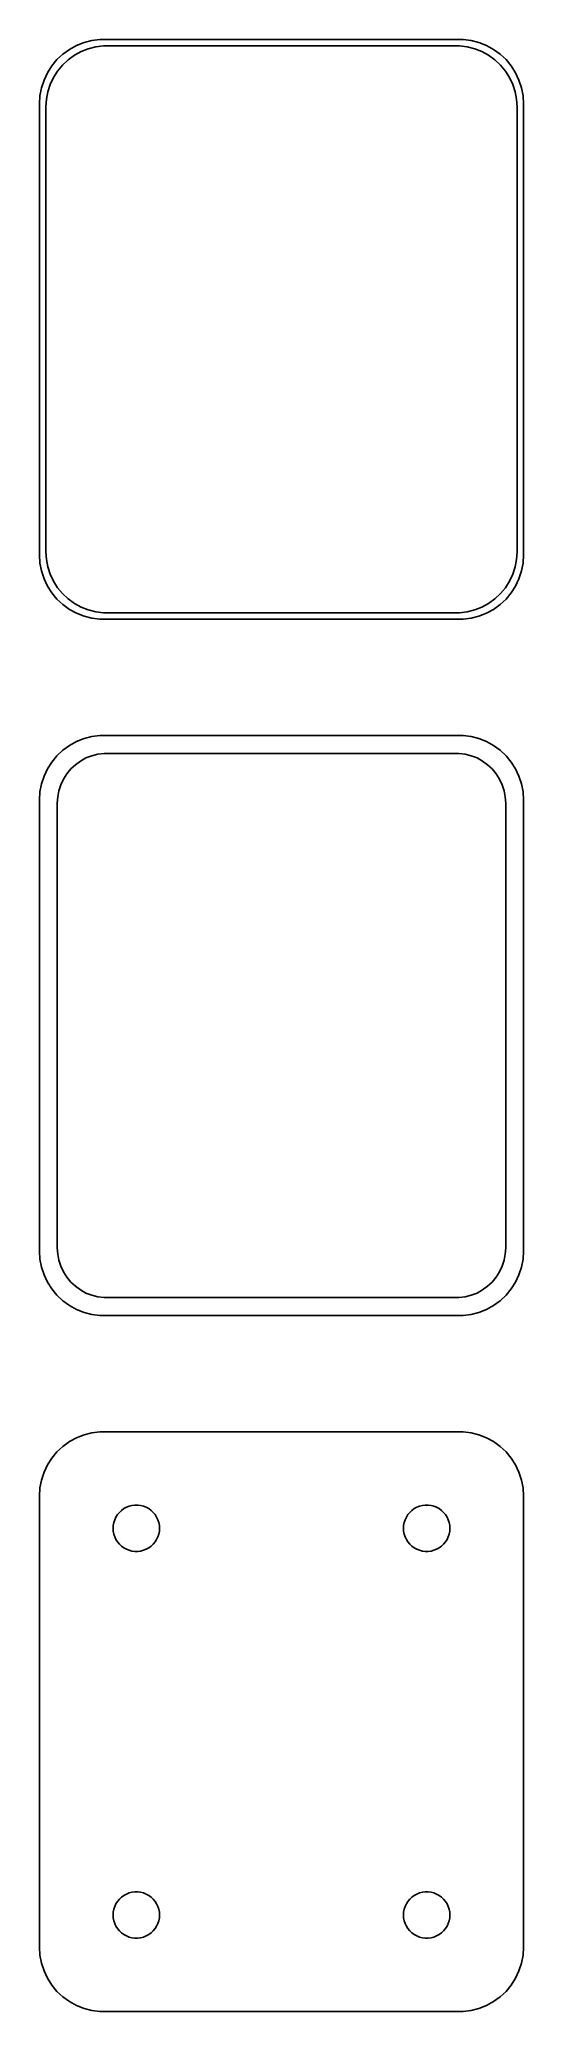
# Model space of a CAD drawing. Header units: metres. Extents: x -19 to 19, y 86 to 238.
import ezdxf

# ---------------------------------------------------------------- set-up
doc = ezdxf.new("R2010")
doc.units = ezdxf.units.M

msp = doc.modelspace()

# ---------------------------------------------------------------- linework, layer by layer
for p, q in [((-16.9371, 237.353), (-17.3948, 236.923)), ((-16.4291, 237.722), (-16.9371, 237.353)), ((-16.5278, 236.91), (-16.0452, 237.261)), ((-15.8789, 238.024), (-16.4291, 237.722)), ((-16.0452, 237.261), (-15.5224, 237.548)), ((-15.2951, 238.255), (-15.8789, 238.024)), ((-15.5224, 237.548), (-14.9678, 237.768)), ((-14.6869, 238.411), (-15.2951, 238.255)), ((-14.9678, 237.768), (-14.3901, 237.916)), ((-14.0639, 238.49), (-14.6869, 238.411)), ((-14.3901, 237.916), (-13.7982, 237.991)), ((14.0639, 238.49), (-14.0639, 238.49)), ((-13.7982, 237.991), (13.7982, 237.991)), ((13.7982, 237.991), (14.3901, 237.916)), ((14.6869, 238.411), (14.0639, 238.49)), ((14.3901, 237.916), (14.9678, 237.768)), ((15.2951, 238.255), (14.6869, 238.411)), ((14.9678, 237.768), (15.5224, 237.548)), ((15.8789, 238.024), (15.2951, 238.255)), ((15.5224, 237.548), (16.0452, 237.261)), ((16.4291, 237.722), (15.8789, 238.024)), ((16.0452, 237.261), (16.5278, 236.91)), ((16.9371, 237.353), (16.4291, 237.722)), ((17.3948, 236.923), (16.9371, 237.353)), ((-18.1315, 235.909), (-18.3989, 235.341)), ((-17.7951, 236.439), (-18.1315, 235.909)), ((-17.3948, 236.923), (-17.7951, 236.439)), ((-17.6624, 235.538), (-17.3428, 236.042)), ((-17.3428, 236.042), (-16.9626, 236.502)), ((-16.9626, 236.502), (-16.5278, 236.91)), ((16.5278, 236.91), (16.9626, 236.502)), ((16.9626, 236.502), (17.3428, 236.042)), ((17.3428, 236.042), (17.6624, 235.538)), ((17.7951, 236.439), (17.3948, 236.923)), ((18.1315, 235.909), (17.7951, 236.439)), ((18.3989, 235.341), (18.1315, 235.909)), ((-18.7106, 234.127), (-18.75, 233.5)), ((-18.5929, 234.743), (-18.7106, 234.127)), ((-18.3989, 235.341), (-18.5929, 234.743)), ((-18.2125, 233.845), (-18.1008, 234.431)), ((-18.1008, 234.431), (-17.9164, 234.999)), ((-17.9164, 234.999), (-17.6624, 235.538)), ((17.6624, 235.538), (17.9164, 234.999)), ((17.9164, 234.999), (18.1008, 234.431)), ((18.1008, 234.431), (18.2125, 233.845)), ((18.5929, 234.743), (18.3989, 235.341)), ((18.7106, 234.127), (18.5929, 234.743)), ((18.75, 233.5), (18.7106, 234.127)), ((-18.75, 233.5), (-18.75, 198.5)), ((-18.25, 233.25), (-18.2125, 233.845)), ((-18.25, 198.75), (-18.25, 233.25)), ((18.2125, 233.845), (18.25, 233.25)), ((18.25, 233.25), (18.25, 198.75)), ((18.75, 198.5), (18.75, 233.5)), ((-18.75, 198.5), (-18.7106, 197.873)), ((-18.7106, 197.873), (-18.5929, 197.257)), ((-18.2125, 198.155), (-18.25, 198.75)), ((-18.1008, 197.569), (-18.2125, 198.155)), ((-17.9164, 197.001), (-18.1008, 197.569)), ((18.1008, 197.569), (17.9164, 197.001)), ((18.2125, 198.155), (18.1008, 197.569)), ((18.25, 198.75), (18.2125, 198.155)), ((18.5929, 197.257), (18.7106, 197.873)), ((18.7106, 197.873), (18.75, 198.5)), ((-18.5929, 197.257), (-18.3989, 196.659)), ((-18.3989, 196.659), (-18.1315, 196.091)), ((-18.1315, 196.091), (-17.7951, 195.561)), ((-17.6624, 196.462), (-17.9164, 197.001)), ((-17.3428, 195.958), (-17.6624, 196.462)), ((-16.9626, 195.498), (-17.3428, 195.958)), ((17.3428, 195.958), (16.9626, 195.498)), ((17.6624, 196.462), (17.3428, 195.958)), ((17.9164, 197.001), (17.6624, 196.462)), ((17.7951, 195.561), (18.1315, 196.091)), ((18.1315, 196.091), (18.3989, 196.659)), ((18.3989, 196.659), (18.5929, 197.257)), ((-17.7951, 195.561), (-17.3948, 195.077)), ((-17.3948, 195.077), (-16.9371, 194.647)), ((-16.5278, 195.09), (-16.9626, 195.498)), ((-16.9371, 194.647), (-16.4291, 194.278)), ((-16.0452, 194.739), (-16.5278, 195.09)), ((-15.5224, 194.452), (-16.0452, 194.739)), ((-14.9678, 194.232), (-15.5224, 194.452)), ((15.5224, 194.452), (14.9678, 194.232)), ((16.0452, 194.739), (15.5224, 194.452)), ((16.5278, 195.09), (16.0452, 194.739)), ((16.4291, 194.278), (16.9371, 194.647)), ((16.9626, 195.498), (16.5278, 195.09)), ((16.9371, 194.647), (17.3948, 195.077)), ((17.3948, 195.077), (17.7951, 195.561)), ((-16.4291, 194.278), (-15.8789, 193.976)), ((-15.8789, 193.976), (-15.2951, 193.745)), ((-15.2951, 193.745), (-14.6869, 193.589)), ((-14.3901, 194.084), (-14.9678, 194.232)), ((-14.6869, 193.589), (-14.0639, 193.51)), ((-13.7982, 194.009), (-14.3901, 194.084)), ((-14.0639, 193.51), (14.0639, 193.51)), ((13.7982, 194.009), (-13.7982, 194.009)), ((14.3901, 194.084), (13.7982, 194.009)), ((14.0639, 193.51), (14.6869, 193.589)), ((14.9678, 194.232), (14.3901, 194.084)), ((14.6869, 193.589), (15.2951, 193.745)), ((15.2951, 193.745), (15.8789, 193.976)), ((15.8789, 193.976), (16.4291, 194.278)), ((-16.4291, 183.722), (-16.9371, 183.353)), ((-15.8789, 184.024), (-16.4291, 183.722)), ((-15.2951, 184.255), (-15.8789, 184.024)), ((-14.6869, 184.411), (-15.2951, 184.255)), ((-14.0639, 184.49), (-14.6869, 184.411)), ((14.0639, 184.49), (-14.0639, 184.49)), ((14.6869, 184.411), (14.0639, 184.49)), ((15.2951, 184.255), (14.6869, 184.411)), ((15.8789, 184.024), (15.2951, 184.255)), ((16.4291, 183.722), (15.8789, 184.024)), ((16.9371, 183.353), (16.4291, 183.722)), ((-17.7951, 182.439), (-18.1315, 181.909)), ((-17.3948, 182.923), (-17.7951, 182.439)), ((-16.9371, 183.353), (-17.3948, 182.923)), ((-16.3207, 181.899), (-15.9665, 182.231)), ((-15.9665, 182.231), (-15.5734, 182.517)), ((-15.5734, 182.517), (-15.1475, 182.751)), ((-15.1475, 182.751), (-14.6957, 182.93)), ((-14.6957, 182.93), (-14.2251, 183.051)), ((-14.2251, 183.051), (-13.743, 183.112)), ((-13.743, 183.112), (13.743, 183.112)), ((13.743, 183.112), (14.2251, 183.051)), ((14.2251, 183.051), (14.6957, 182.93)), ((14.6957, 182.93), (15.1475, 182.751)), ((15.1475, 182.751), (15.5734, 182.517)), ((15.5734, 182.517), (15.9665, 182.231)), ((15.9665, 182.231), (16.3207, 181.899)), ((17.3948, 182.923), (16.9371, 183.353)), ((17.7951, 182.439), (17.3948, 182.923)), ((18.1315, 181.909), (17.7951, 182.439)), ((-18.5929, 180.743), (-18.7106, 180.127)), ((-18.3989, 181.341), (-18.5929, 180.743)), ((-18.1315, 181.909), (-18.3989, 181.341)), ((-17.2479, 180.212), (-17.0977, 180.674)), ((-17.0977, 180.674), (-16.8908, 181.114)), ((-16.8908, 181.114), (-16.6305, 181.524)), ((-16.6305, 181.524), (-16.3207, 181.899)), ((16.3207, 181.899), (16.6305, 181.524)), ((16.6305, 181.524), (16.8908, 181.114)), ((16.8908, 181.114), (17.0977, 180.674)), ((17.0977, 180.674), (17.2479, 180.212)), ((18.3989, 181.341), (18.1315, 181.909)), ((18.5929, 180.743), (18.3989, 181.341)), ((18.7106, 180.127), (18.5929, 180.743)), ((-18.7106, 180.127), (-18.75, 179.5)), ((-18.75, 179.5), (-18.75, 144.5)), ((-17.3695, 179.25), (-17.339, 179.735)), ((-17.3695, 144.75), (-17.3695, 179.25)), ((-17.339, 179.735), (-17.2479, 180.212)), ((17.2479, 180.212), (17.339, 179.735)), ((17.339, 179.735), (17.3695, 179.25)), ((17.3695, 179.25), (17.3695, 144.75)), ((18.75, 179.5), (18.7106, 180.127)), ((18.75, 144.5), (18.75, 179.5)), ((-18.75, 144.5), (-18.7106, 143.873)), ((-18.7106, 143.873), (-18.5929, 143.257)), ((-17.339, 144.265), (-17.3695, 144.75)), ((-17.2479, 143.788), (-17.339, 144.265)), ((17.339, 144.265), (17.2479, 143.788)), ((17.3695, 144.75), (17.339, 144.265)), ((18.5929, 143.257), (18.7106, 143.873)), ((18.7106, 143.873), (18.75, 144.5)), ((-18.5929, 143.257), (-18.3989, 142.659)), ((-18.3989, 142.659), (-18.1315, 142.091)), ((-17.0977, 143.326), (-17.2479, 143.788)), ((-16.8908, 142.886), (-17.0977, 143.326)), ((-16.6305, 142.476), (-16.8908, 142.886)), ((-16.3207, 142.101), (-16.6305, 142.476)), ((16.6305, 142.476), (16.3207, 142.101)), ((16.8908, 142.886), (16.6305, 142.476)), ((17.0977, 143.326), (16.8908, 142.886)), ((17.2479, 143.788), (17.0977, 143.326)), ((18.1315, 142.091), (18.3989, 142.659)), ((18.3989, 142.659), (18.5929, 143.257)), ((-18.1315, 142.091), (-17.7951, 141.561)), ((-17.7951, 141.561), (-17.3948, 141.077)), ((-17.3948, 141.077), (-16.9371, 140.647)), ((-15.9665, 141.769), (-16.3207, 142.101)), ((-15.5734, 141.483), (-15.9665, 141.769)), ((-15.1475, 141.249), (-15.5734, 141.483)), ((-14.6957, 141.07), (-15.1475, 141.249)), ((-14.2251, 140.949), (-14.6957, 141.07)), ((-13.743, 140.888), (-14.2251, 140.949)), ((13.743, 140.888), (-13.743, 140.888)), ((14.2251, 140.949), (13.743, 140.888)), ((14.6957, 141.07), (14.2251, 140.949)), ((15.1475, 141.249), (14.6957, 141.07)), ((15.5734, 141.483), (15.1475, 141.249)), ((15.9665, 141.769), (15.5734, 141.483)), ((16.3207, 142.101), (15.9665, 141.769)), ((16.9371, 140.647), (17.3948, 141.077)), ((17.3948, 141.077), (17.7951, 141.561)), ((17.7951, 141.561), (18.1315, 142.091)), ((-16.9371, 140.647), (-16.4291, 140.278)), ((-16.4291, 140.278), (-15.8789, 139.976)), ((-15.8789, 139.976), (-15.2951, 139.745)), ((-15.2951, 139.745), (-14.6869, 139.589)), ((-14.6869, 139.589), (-14.0639, 139.51)), ((-14.0639, 139.51), (14.0639, 139.51)), ((14.0639, 139.51), (14.6869, 139.589)), ((14.6869, 139.589), (15.2951, 139.745)), ((15.2951, 139.745), (15.8789, 139.976)), ((15.8789, 139.976), (16.4291, 140.278)), ((16.4291, 140.278), (16.9371, 140.647)), ((-15.2951, 130.255), (-15.8789, 130.024)), ((-14.6869, 130.411), (-15.2951, 130.255)), ((-14.0639, 130.49), (-14.6869, 130.411)), ((14.0639, 130.49), (-14.0639, 130.49)), ((14.6869, 130.411), (14.0639, 130.49)), ((15.2951, 130.255), (14.6869, 130.411)), ((15.8789, 130.024), (15.2951, 130.255)), ((-17.3948, 128.923), (-17.7951, 128.439)), ((-16.9371, 129.353), (-17.3948, 128.923)), ((-16.4291, 129.722), (-16.9371, 129.353)), ((-15.8789, 130.024), (-16.4291, 129.722)), ((16.4291, 129.722), (15.8789, 130.024)), ((16.9371, 129.353), (16.4291, 129.722)), ((17.3948, 128.923), (16.9371, 129.353)), ((17.7951, 128.439), (17.3948, 128.923)), ((-18.3989, 127.341), (-18.5929, 126.743)), ((-18.1315, 127.909), (-18.3989, 127.341)), ((-17.7951, 128.439), (-18.1315, 127.909)), ((18.1315, 127.909), (17.7951, 128.439)), ((18.3989, 127.341), (18.1315, 127.909)), ((18.5929, 126.743), (18.3989, 127.341)), ((-18.7106, 126.127), (-18.75, 125.5)), ((-18.75, 125.5), (-18.75, 90.5)), ((-18.5929, 126.743), (-18.7106, 126.127)), ((18.7106, 126.127), (18.5929, 126.743)), ((18.75, 125.5), (18.7106, 126.127)), ((18.75, 90.5), (18.75, 125.5)), ((-12.8273, 123.867), (-12.7062, 124.058)), ((-12.7062, 124.058), (-12.5621, 124.232)), ((-12.5621, 124.232), (-12.3974, 124.387)), ((-12.3974, 124.387), (-12.2145, 124.52)), ((-12.2145, 124.52), (-12.0164, 124.629)), ((-12.0164, 124.629), (-11.8062, 124.712)), ((-11.8062, 124.712), (-11.5873, 124.768)), ((-11.5873, 124.768), (-11.363, 124.796)), ((-11.363, 124.796), (-11.137, 124.796)), ((-11.137, 124.796), (-10.9127, 124.768)), ((-10.9127, 124.768), (-10.6938, 124.712)), ((-10.6938, 124.712), (-10.4836, 124.629)), ((-10.4836, 124.629), (-10.2855, 124.52)), ((-10.2855, 124.52), (-10.1026, 124.387)), ((-10.1026, 124.387), (-9.93785, 124.232)), ((-9.93785, 124.232), (-9.79376, 124.058)), ((-9.79376, 124.058), (-9.67264, 123.867)), ((9.67264, 123.867), (9.79376, 124.058)), ((9.79376, 124.058), (9.93785, 124.232)), ((9.93785, 124.232), (10.1026, 124.387)), ((10.1026, 124.387), (10.2855, 124.52)), ((10.2855, 124.52), (10.4836, 124.629)), ((10.4836, 124.629), (10.6938, 124.712)), ((10.6938, 124.712), (10.9127, 124.768)), ((10.9127, 124.768), (11.137, 124.796)), ((11.137, 124.796), (11.363, 124.796)), ((11.363, 124.796), (11.5873, 124.768)), ((11.5873, 124.768), (11.8062, 124.712)), ((11.8062, 124.712), (12.0164, 124.629)), ((12.0164, 124.629), (12.2145, 124.52)), ((12.2145, 124.52), (12.3974, 124.387)), ((12.3974, 124.387), (12.5621, 124.232)), ((12.5621, 124.232), (12.7062, 124.058)), ((12.7062, 124.058), (12.8273, 123.867)), ((-13.05, 123), (-13.0358, 123.226)), ((-13.0358, 122.774), (-13.05, 123)), ((-13.0358, 123.226), (-12.9934, 123.448)), ((-12.9934, 122.552), (-13.0358, 122.774)), ((-12.9934, 123.448), (-12.9236, 123.663)), ((-12.9236, 122.337), (-12.9934, 122.552)), ((-12.9236, 123.663), (-12.8273, 123.867)), ((-9.67264, 123.867), (-9.5764, 123.663)), ((-9.5764, 123.663), (-9.50655, 123.448)), ((-9.50655, 122.552), (-9.5764, 122.337)), ((-9.50655, 123.448), (-9.46419, 123.226)), ((-9.46419, 122.774), (-9.50655, 122.552)), ((-9.46419, 123.226), (-9.45, 123)), ((-9.45, 123), (-9.46419, 122.774)), ((9.45, 123), (9.46419, 123.226)), ((9.46419, 122.774), (9.45, 123)), ((9.46419, 123.226), (9.50655, 123.448)), ((9.50655, 122.552), (9.46419, 122.774)), ((9.50655, 123.448), (9.5764, 123.663)), ((9.5764, 122.337), (9.50655, 122.552)), ((9.5764, 123.663), (9.67264, 123.867)), ((12.8273, 123.867), (12.9236, 123.663)), ((12.9236, 123.663), (12.9934, 123.448)), ((12.9934, 122.552), (12.9236, 122.337)), ((12.9934, 123.448), (13.0358, 123.226)), ((13.0358, 122.774), (12.9934, 122.552)), ((13.0358, 123.226), (13.05, 123)), ((13.05, 123), (13.0358, 122.774)), ((-12.8273, 122.133), (-12.9236, 122.337)), ((-12.7062, 121.942), (-12.8273, 122.133)), ((-12.5621, 121.768), (-12.7062, 121.942)), ((-12.3974, 121.613), (-12.5621, 121.768)), ((-12.2145, 121.48), (-12.3974, 121.613)), ((-12.0164, 121.371), (-12.2145, 121.48)), ((-11.8062, 121.288), (-12.0164, 121.371)), ((-11.5873, 121.232), (-11.8062, 121.288)), ((-11.363, 121.204), (-11.5873, 121.232)), ((-11.137, 121.204), (-11.363, 121.204)), ((-10.9127, 121.232), (-11.137, 121.204)), ((-10.6938, 121.288), (-10.9127, 121.232)), ((-10.4836, 121.371), (-10.6938, 121.288)), ((-10.2855, 121.48), (-10.4836, 121.371)), ((-10.1026, 121.613), (-10.2855, 121.48)), ((-9.93785, 121.768), (-10.1026, 121.613)), ((-9.79376, 121.942), (-9.93785, 121.768)), ((-9.67264, 122.133), (-9.79376, 121.942)), ((-9.5764, 122.337), (-9.67264, 122.133)), ((9.67264, 122.133), (9.5764, 122.337)), ((9.79376, 121.942), (9.67264, 122.133)), ((9.93785, 121.768), (9.79376, 121.942)), ((10.1026, 121.613), (9.93785, 121.768)), ((10.2855, 121.48), (10.1026, 121.613)), ((10.4836, 121.371), (10.2855, 121.48)), ((10.6938, 121.288), (10.4836, 121.371)), ((10.9127, 121.232), (10.6938, 121.288)), ((11.137, 121.204), (10.9127, 121.232)), ((11.363, 121.204), (11.137, 121.204)), ((11.5873, 121.232), (11.363, 121.204)), ((11.8062, 121.288), (11.5873, 121.232)), ((12.0164, 121.371), (11.8062, 121.288)), ((12.2145, 121.48), (12.0164, 121.371)), ((12.3974, 121.613), (12.2145, 121.48)), ((12.5621, 121.768), (12.3974, 121.613)), ((12.7062, 121.942), (12.5621, 121.768)), ((12.8273, 122.133), (12.7062, 121.942)), ((12.9236, 122.337), (12.8273, 122.133)), ((-13.0358, 93.2256), (-12.9934, 93.4476)), ((-12.9934, 93.4476), (-12.9236, 93.6626)), ((-12.9236, 93.6626), (-12.8273, 93.8672)), ((-12.8273, 93.8672), (-12.7062, 94.058)), ((-12.7062, 94.058), (-12.5621, 94.2322)), ((-12.5621, 94.2322), (-12.3974, 94.3869)), ((-12.3974, 94.3869), (-12.2145, 94.5198)), ((-12.2145, 94.5198), (-12.0164, 94.6287)), ((-12.0164, 94.6287), (-11.8062, 94.7119)), ((-11.8062, 94.7119), (-11.5873, 94.7681)), ((-11.5873, 94.7681), (-11.363, 94.7964)), ((-11.363, 94.7964), (-11.137, 94.7964)), ((-11.137, 94.7964), (-10.9127, 94.7681)), ((-10.9127, 94.7681), (-10.6938, 94.7119)), ((-10.6938, 94.7119), (-10.4836, 94.6287)), ((-10.4836, 94.6287), (-10.2855, 94.5198)), ((-10.2855, 94.5198), (-10.1026, 94.3869)), ((-10.1026, 94.3869), (-9.93785, 94.2322)), ((-9.93785, 94.2322), (-9.79376, 94.058)), ((-9.79376, 94.058), (-9.67264, 93.8672)), ((-9.67264, 93.8672), (-9.5764, 93.6626)), ((-9.5764, 93.6626), (-9.50655, 93.4476)), ((-9.50655, 93.4476), (-9.46419, 93.2256)), ((9.46419, 93.2256), (9.50655, 93.4476)), ((9.50655, 93.4476), (9.5764, 93.6626)), ((9.5764, 93.6626), (9.67264, 93.8672)), ((9.67264, 93.8672), (9.79376, 94.058)), ((9.79376, 94.058), (9.93785, 94.2322)), ((9.93785, 94.2322), (10.1026, 94.3869)), ((10.1026, 94.3869), (10.2855, 94.5198)), ((10.2855, 94.5198), (10.4836, 94.6287)), ((10.4836, 94.6287), (10.6938, 94.7119)), ((10.6938, 94.7119), (10.9127, 94.7681)), ((10.9127, 94.7681), (11.137, 94.7964)), ((11.137, 94.7964), (11.363, 94.7964)), ((11.363, 94.7964), (11.5873, 94.7681)), ((11.5873, 94.7681), (11.8062, 94.7119)), ((11.8062, 94.7119), (12.0164, 94.6287)), ((12.0164, 94.6287), (12.2145, 94.5198)), ((12.2145, 94.5198), (12.3974, 94.3869)), ((12.3974, 94.3869), (12.5621, 94.2322)), ((12.5621, 94.2322), (12.7062, 94.058)), ((12.7062, 94.058), (12.8273, 93.8672)), ((12.8273, 93.8672), (12.9236, 93.6626)), ((12.9236, 93.6626), (12.9934, 93.4476)), ((12.9934, 93.4476), (13.0358, 93.2256)), ((-13.05, 93), (-13.0358, 93.2256)), ((-13.0358, 92.7744), (-13.05, 93)), ((-12.9934, 92.5524), (-13.0358, 92.7744)), ((-12.9236, 92.3374), (-12.9934, 92.5524)), ((-12.8273, 92.1329), (-12.9236, 92.3374)), ((-12.7062, 91.942), (-12.8273, 92.1329)), ((-12.5621, 91.7678), (-12.7062, 91.942)), ((-9.79376, 91.942), (-9.93785, 91.7678)), ((-9.67264, 92.1329), (-9.79376, 91.942)), ((-9.5764, 92.3374), (-9.67264, 92.1329)), ((-9.50655, 92.5524), (-9.5764, 92.3374)), ((-9.46419, 92.7744), (-9.50655, 92.5524)), ((-9.46419, 93.2256), (-9.45, 93)), ((-9.45, 93), (-9.46419, 92.7744)), ((9.45, 93), (9.46419, 93.2256)), ((9.46419, 92.7744), (9.45, 93)), ((9.50655, 92.5524), (9.46419, 92.7744)), ((9.5764, 92.3374), (9.50655, 92.5524)), ((9.67264, 92.1329), (9.5764, 92.3374)), ((9.79376, 91.942), (9.67264, 92.1329)), ((9.93785, 91.7678), (9.79376, 91.942)), ((12.7062, 91.942), (12.5621, 91.7678)), ((12.8273, 92.1329), (12.7062, 91.942)), ((12.9236, 92.3374), (12.8273, 92.1329)), ((12.9934, 92.5524), (12.9236, 92.3374)), ((13.0358, 92.7744), (12.9934, 92.5524)), ((13.0358, 93.2256), (13.05, 93)), ((13.05, 93), (13.0358, 92.7744)), ((-18.75, 90.5), (-18.7106, 89.8733)), ((-12.3974, 91.6131), (-12.5621, 91.7678)), ((-12.2145, 91.4802), (-12.3974, 91.6131)), ((-12.0164, 91.3713), (-12.2145, 91.4802)), ((-11.8062, 91.2881), (-12.0164, 91.3713)), ((-11.5873, 91.2319), (-11.8062, 91.2881)), ((-11.363, 91.2036), (-11.5873, 91.2319)), ((-11.137, 91.2036), (-11.363, 91.2036)), ((-10.9127, 91.2319), (-11.137, 91.2036)), ((-10.6938, 91.2881), (-10.9127, 91.2319)), ((-10.4836, 91.3713), (-10.6938, 91.2881)), ((-10.2855, 91.4802), (-10.4836, 91.3713)), ((-10.1026, 91.6131), (-10.2855, 91.4802)), ((-9.93785, 91.7678), (-10.1026, 91.6131)), ((10.1026, 91.6131), (9.93785, 91.7678)), ((10.2855, 91.4802), (10.1026, 91.6131)), ((10.4836, 91.3713), (10.2855, 91.4802)), ((10.6938, 91.2881), (10.4836, 91.3713)), ((10.9127, 91.2319), (10.6938, 91.2881)), ((11.137, 91.2036), (10.9127, 91.2319)), ((11.363, 91.2036), (11.137, 91.2036)), ((11.5873, 91.2319), (11.363, 91.2036)), ((11.8062, 91.2881), (11.5873, 91.2319)), ((12.0164, 91.3713), (11.8062, 91.2881)), ((12.2145, 91.4802), (12.0164, 91.3713)), ((12.3974, 91.6131), (12.2145, 91.4802)), ((12.5621, 91.7678), (12.3974, 91.6131)), ((18.7106, 89.8733), (18.75, 90.5)), ((-18.7106, 89.8733), (-18.5929, 89.2566)), ((-18.5929, 89.2566), (-18.3989, 88.6594)), ((18.3989, 88.6594), (18.5929, 89.2566)), ((18.5929, 89.2566), (18.7106, 89.8733)), ((-18.3989, 88.6594), (-18.1315, 88.0912)), ((-18.1315, 88.0912), (-17.7951, 87.5611)), ((-17.7951, 87.5611), (-17.3948, 87.0773)), ((17.3948, 87.0773), (17.7951, 87.5611)), ((17.7951, 87.5611), (18.1315, 88.0912)), ((18.1315, 88.0912), (18.3989, 88.6594)), ((-17.3948, 87.0773), (-16.9371, 86.6474)), ((-16.9371, 86.6474), (-16.4291, 86.2784)), ((-16.4291, 86.2784), (-15.8789, 85.9759)), ((-15.8789, 85.9759), (-15.2951, 85.7447)), ((-15.2951, 85.7447), (-14.6869, 85.5886)), ((14.6869, 85.5886), (15.2951, 85.7447)), ((15.2951, 85.7447), (15.8789, 85.9759)), ((15.8789, 85.9759), (16.4291, 86.2784)), ((16.4291, 86.2784), (16.9371, 86.6474)), ((16.9371, 86.6474), (17.3948, 87.0773)), ((-14.6869, 85.5886), (-14.0639, 85.5099)), ((-14.0639, 85.5099), (14.0639, 85.5099)), ((14.0639, 85.5099), (14.6869, 85.5886))]:
    msp.add_line(p, q)

doc.saveas('drawing.dxf')
